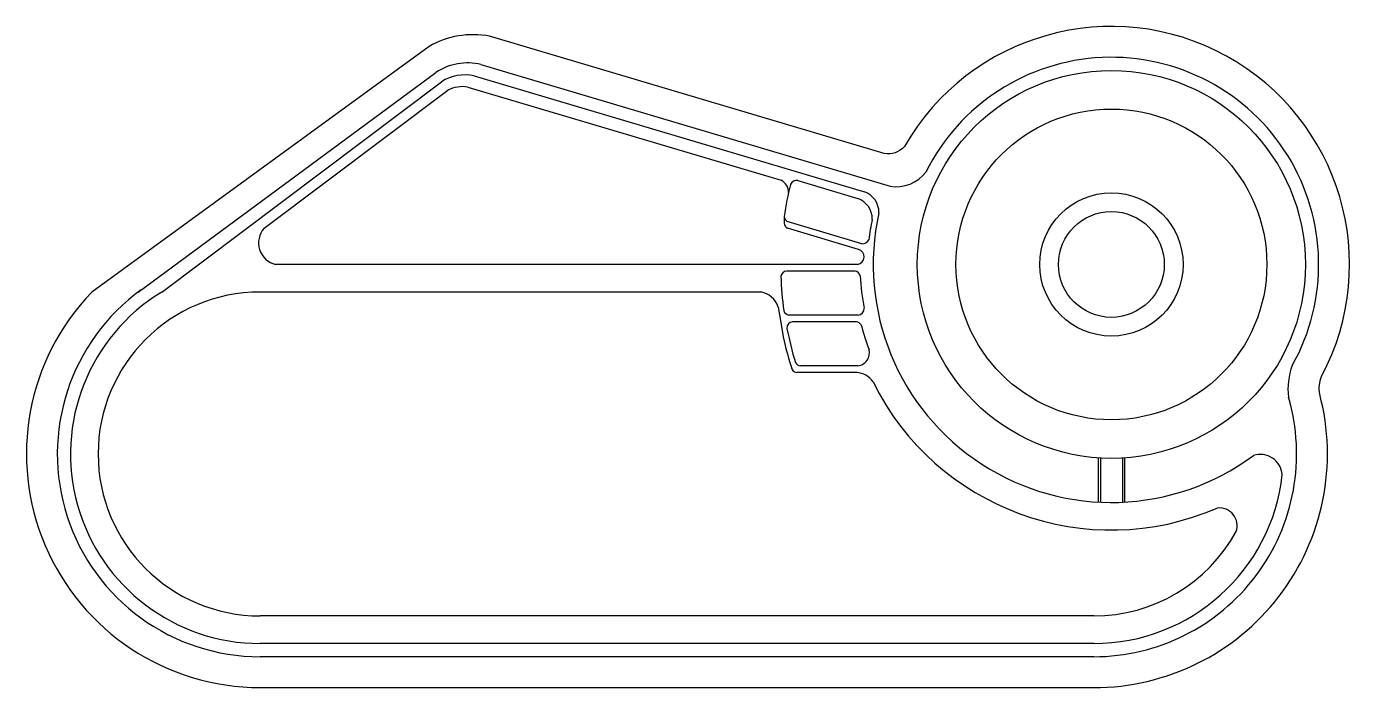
# Model space of a CAD drawing. Extents: x -1335.75 to -1329.75, y 438.61 to 441.61.
import ezdxf

# ---------------------------------------------------------------- set-up
doc = ezdxf.new("R2010")
doc.units = 0
doc.header["$LTSCALE"] = 10
doc.header["$MEASUREMENT"] = 0
doc.layers.add('Piscinas_Fibratec', color=4, linetype='CONTINUOUS')

msp = doc.modelspace()

# ---------------------------------------------------------------- linework, layer by layer
at = {"layer": 'Piscinas_Fibratec', "color": 2}
for p, q in [((-1333.6863, 441.4327), (-1331.8305, 440.8807)), ((-1335.2406, 440.4007), (-1333.8901, 441.3973)), ((-1333.7175, 441.382), (-1331.9473, 440.8553)), ((-1335.1338, 440.4007), (-1333.8647, 441.3551)), ((-1330.9073, 438.8057), (-1334.6873, 438.8057)), ((-1330.9073, 438.7457), (-1334.6873, 438.7457))]:
    msp.add_line(p, q, dxfattribs=at)
at = {"layer": 'Piscinas_Fibratec', "color": 1}
for p, q in [((-1334.6698, 440.6897), (-1333.8369, 441.316)), ((-1333.7458, 441.3304), (-1332.3255, 440.9078)), ((-1332.2493, 440.9062), (-1331.9773, 440.8253)), ((-1332.3113, 440.744), (-1332.3113, 440.7136)), ((-1331.9587, 440.6198), (-1332.2969, 440.7204)), ((-1331.9739, 440.5943), (-1332.2955, 440.69)), ((-1331.9785, 440.5261), (-1334.6177, 440.5261)), ((-1331.9895, 440.4957), (-1332.3009, 440.4957)), ((-1332.417, 440.4007), (-1334.6873, 440.4007)), ((-1332.3385, 440.3319), (-1332.3325, 440.2965)), ((-1332.3325, 440.2965), (-1332.319, 440.2168)), ((-1331.9752, 440.2957), (-1332.2907, 440.2957)), ((-1331.9833, 440.2657), (-1332.2729, 440.2657)), ((-1331.978, 440.0657), (-1332.2374, 440.0657)), ((-1331.982, 440.0357), (-1332.2544, 440.0357)), ((-1330.8873, 439.6478), (-1330.8873, 439.4474)), ((-1330.8773, 439.6472), (-1330.8773, 439.4469)), ((-1330.7773, 439.6472), (-1330.7773, 439.4469)), ((-1330.7673, 439.6478), (-1330.7673, 439.4474)), ((-1330.9073, 438.9307), (-1334.6873, 438.9307))]:
    msp.add_line(p, q, dxfattribs=at)
at = {"layer": 'Piscinas_Fibratec'}
msp.add_lwpolyline([(-1335.4511, 440.4007, 0.661255), (-1334.6873, 438.6057), (-1330.9073, 438.6057, 0.492285), (-1329.8827, 439.9373, -0.13735), (-1329.8743, 440.0177, 0.985796), (-1331.7654, 441.0608, -0.260109), (-1331.8575, 441.029), (-1333.6469, 441.561, 0.179697), (-1333.9216, 441.5152)], format="xyb", close=True, dxfattribs=at)
at = {"layer": 'Piscinas_Fibratec', "color": 2}
msp.add_circle((-1330.8273, 440.5257), 0.88, dxfattribs=at)
at = {"layer": 'Piscinas_Fibratec', "color": 1}
for radius in [0.705, 0.325, 0.24]:
    msp.add_circle((-1330.8273, 440.5257), radius, dxfattribs=at)
at = {"layer": 'Piscinas_Fibratec', "color": 2}
for centre, radius, start, end in [((-1333.7473, 441.18), 0.26, 76.43706, 123.31952), ((-1330.8273, 440.5257), 0.94, 330.79599, 153.49388), ((-1333.7577, 441.1861), 0.2, 78.40372, 122.32746), ((-1331.8035, 441.0485), 0.17, 260.87964, 322.59485), ((-1331.9815, 440.7613), 0.1, 359.40487, 69.97521), ((-1330.8273, 440.5257), 1.08, 167.45788, 306.61517), ((-1334.6873, 439.6657), 0.92, 125.87192, 270), ((-1334.6873, 439.6657), 0.86, 121.27878, 270), ((-1329.7367, 439.9615), 0.29, 158.65153, 187.49167), ((-1330.9073, 439.6657), 0.92, 270, 16.28435), ((-1330.1521, 439.5638), 0.1, 4.67374, 108.09024), ((-1330.9073, 439.6657), 0.86, 270, 353.73958)]:
    msp.add_arc(centre, radius, start, end, dxfattribs=at)
at = {"layer": 'Piscinas_Fibratec', "color": 1}
for centre, radius, start, end in [((-1333.7706, 441.1926), 0.14, 79.78046, 118.25605), ((-1332.3514, 440.8537), 0.06, 358.40701, 64.44622), ((-1330.8273, 440.5257), 1.5, 165.98792, 171.63478), ((-1332.2552, 440.8768), 0.03, 78.52299, 156.13435), ((-1332.0115, 440.7313), 0.1, 359.40487, 69.97521), ((-1332.2814, 440.7461), 0.03, 184.00306, 238.90168), ((-1332.2815, 440.7165), 0.03, 185.4738, 242.12661), ((-1330.8573, 440.4957), 1.08, 167.45788, 172.45274), ((-1334.5948, 440.6235), 0.1, 138.5176, 256.81424), ((-1331.9838, 440.5607), 0.035, 278.66978, 73.55413), ((-1331.9554, 440.6496), 0.03, 263.68762, 336.47263), ((-1332.2969, 440.466), 0.03, 97.56977, 168.42596), ((-1330.8273, 440.5257), 1.5, 182.05237, 188.064), ((-1331.9951, 440.4663), 0.03, 14.28918, 79.1989), ((-1330.8873, 440.5257), 1.08, 182.76315, 190.60085), ((-1334.6873, 439.6657), 0.735, 90, 270), ((-1332.4339, 440.3022), 0.1, 17.30933, 80.25923), ((-1332.2841, 440.325), 0.03, 198.81279, 257.20899), ((-1331.9788, 440.3255), 0.03, 277.0307, 2.94707), ((-1332.269, 440.236), 0.03, 97.57765, 180.77592), ((-1330.8273, 440.5257), 1.5, 191.15299, 197.24918), ((-1331.9878, 440.2361), 0.03, 29.87234, 81.42846), ((-1330.9173, 440.5257), 1.08, 194.73644, 200.94566), ((-1330.8473, 440.5069), 1.5, 191.15299, 197.24918), ((-1331.9842, 440.1254), 0.06, 275.9111, 13.72739), ((-1332.25, 440.0654), 0.03, 186.33252, 261.64391), ((-1332.2336, 440.0955), 0.03, 208.99823, 262.62014), ((-1331.9904, 439.9361), 0.1, 34.62331, 85.21939), ((-1330.8273, 440.5257), 1.205, 206.24345, 293.47926), ((-1330.3372, 439.3411), 0.08, 340.02255, 97.16971), ((-1330.9073, 439.6657), 0.735, 270, 331.39119)]:
    msp.add_arc(centre, radius, start, end, dxfattribs=at)

doc.saveas('drawing.dxf')
